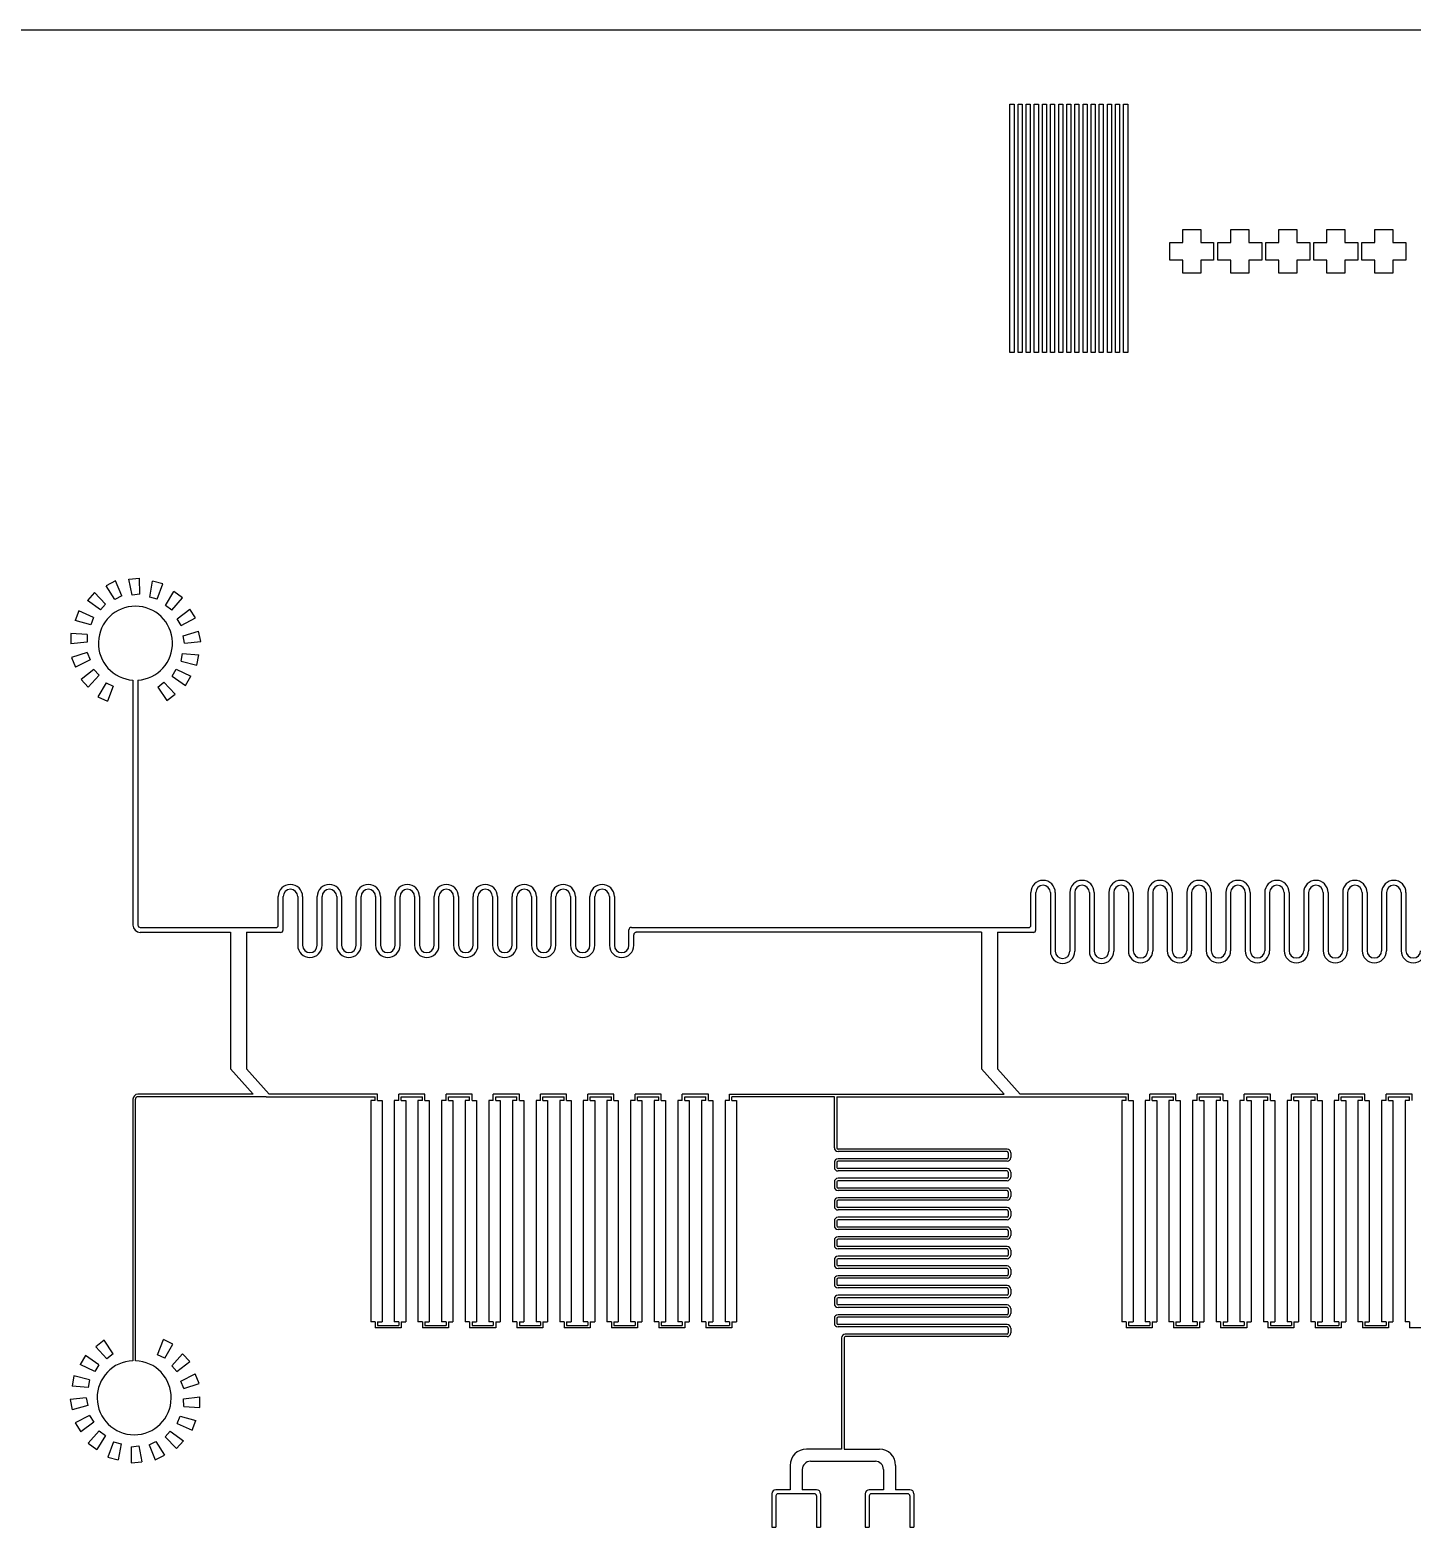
# Model space of a CAD drawing. Header units: millimetres. Extents: x 46777 to 318235, y 145162 to 336036.
# Drawn here: x 64651 to 81675, y 235586 to 254023 of the extents above; entities that cross this region are included whole.
import ezdxf

# ---------------------------------------------------------------- set-up
doc = ezdxf.new("R2010")
doc.units = ezdxf.units.MM

msp = doc.modelspace()

# ---------------------------------------------------------------- linework, layer by layer
for p, q in [((55998, 254023), (113500, 254023)), ((55998, 254023), (113500, 254023)), ((55998, 254023), (113500, 254023)), ((55998, 254023), (113500, 254023)), ((55998, 254023), (113500, 254023)), ((55998, 254023), (113500, 254023)), ((55998, 254023), (113500, 254023)), ((55998, 254023), (113500, 254023)), ((55998, 254023), (113500, 254023)), ((55998, 254023), (113500, 254023)), ((65870, 247259), (66000, 247273)), ((65920, 246015), (65920, 243000)), ((65920, 246015), (65920, 243000)), ((65980, 246015), (65980, 243000)), ((76980, 243000), (76980, 243400)), ((77040, 242940), (77040, 243400)), ((77220, 243400), (77220, 242677)), ((77280, 243400), (77280, 242677)), ((77460, 243400), (77460, 242677)), ((77520, 243400), (77520, 242677)), ((77700, 243400), (77700, 242673)), ((77760, 243400), (77760, 242677)), ((77940, 243400), (77940, 242677)), ((78000, 243400), (78000, 242677)), ((78180, 243400), (78180, 242684)), ((78240, 243400), (78240, 242684)), ((78420, 243400), (78420, 242684)), ((78480, 243400), (78480, 242684)), ((78660, 243400), (78660, 242684)), ((78720, 243400), (78720, 242684)), ((78900, 243400), (78900, 242684)), ((78960, 243400), (78960, 242684)), ((79140, 243400), (79140, 242684)), ((79200, 243400), (79200, 242684)), ((79380, 243400), (79380, 242684)), ((79440, 243400), (79440, 242684)), ((79620, 243400), (79620, 242684)), ((79680, 243400), (79680, 242684)), ((79860, 243400), (79860, 242684)), ((79920, 243400), (79920, 242684)), ((80100, 243400), (80100, 242684)), ((80160, 243400), (80160, 242684)), ((80340, 243400), (80340, 242684)), ((80400, 243400), (80400, 242684)), ((80580, 243400), (80580, 242684)), ((80640, 243400), (80640, 242684)), ((80820, 243400), (80820, 242684)), ((80880, 243400), (80880, 242684)), ((81060, 243400), (81060, 242684)), ((81120, 243400), (81120, 242684)), ((81300, 243400), (81300, 242684)), ((81360, 243400), (81360, 242684)), ((81540, 243400), (81540, 242684)), ((81600, 243400), (81600, 242684)), ((67709, 243000), (67709, 243350)), ((67769, 242940), (67769, 243350)), ((67949, 243350), (67949, 242750)), ((68009, 243350), (68009, 242750)), ((68189, 242750), (68189, 243350)), ((68249, 242750), (68249, 243350)), ((68429, 243350), (68429, 242750)), ((68489, 243350), (68489, 242750)), ((68669, 242750), (68669, 243350)), ((68729, 242750), (68729, 243350)), ((68909, 243350), (68909, 242750)), ((68969, 243350), (68969, 242750)), ((69149, 242750), (69149, 243350)), ((69209, 242750), (69209, 243350)), ((69389, 243350), (69389, 242750)), ((69449, 243350), (69449, 242750)), ((69629, 242750), (69629, 243350)), ((69689, 242750), (69689, 243350)), ((69869, 243350), (69869, 242750)), ((69929, 243350), (69929, 242750)), ((70109, 242750), (70109, 243350)), ((70169, 242750), (70169, 243350)), ((70349, 243350), (70349, 242750)), ((70409, 243350), (70409, 242750)), ((70589, 242750), (70589, 243350)), ((70649, 242750), (70649, 243350)), ((70829, 243350), (70829, 242750)), ((70889, 243350), (70889, 242750)), ((71069, 242750), (71069, 243350)), ((71129, 242750), (71129, 243350)), ((71309, 243350), (71309, 242750)), ((71369, 243350), (71369, 242750)), ((71549, 242750), (71549, 243350)), ((71609, 242750), (71609, 243350)), ((71789, 243350), (71789, 242750)), ((71849, 243350), (71849, 242750)), ((66010, 242970), (67160, 242970)), ((66010, 242910), (67120, 242910)), ((67120, 242910), (67120, 241230)), ((67120, 242910), (67120, 241230)), ((67160, 242970), (67679, 242970)), ((67320, 242910), (67320, 241230)), ((67320, 242910), (67739, 242910)), ((72029, 242750), (72029, 242940)), ((72059, 242970), (76530, 242970)), ((72089, 242750), (72089, 242880)), ((76370, 242910), (72119, 242910)), ((76370, 242910), (76370, 241230)), ((76370, 242910), (76370, 241230)), ((76530, 242970), (76950, 242970)), ((76570, 242910), (76570, 241230)), ((76570, 242910), (77010, 242910)), ((76570, 242910), (76570, 241230)), ((77220, 242700), (77220, 242700)), ((77280, 242700), (77280, 242700)), ((77460, 242700), (77460, 242700)), ((77520, 242700), (77520, 242700)), ((77700, 242700), (77700, 242700)), ((77760, 242700), (77760, 242700)), ((77940, 242700), (77940, 242700)), ((78000, 242700), (78000, 242700)), ((78180, 242700), (78180, 242700)), ((78240, 242700), (78240, 242700)), ((78420, 242700), (78420, 242700)), ((78480, 242700), (78480, 242700)), ((78660, 242700), (78660, 242700)), ((78720, 242700), (78720, 242700)), ((78900, 242700), (78900, 242700)), ((78960, 242700), (78960, 242700)), ((79140, 242700), (79140, 242700)), ((79200, 242700), (79200, 242700)), ((79380, 242700), (79380, 242700)), ((79440, 242700), (79440, 242700)), ((79620, 242700), (79620, 242700)), ((79680, 242700), (79680, 242700)), ((79860, 242700), (79860, 242700)), ((79920, 242700), (79920, 242700)), ((80100, 242700), (80100, 242700)), ((80160, 242700), (80160, 242700)), ((80340, 242700), (80340, 242700)), ((80400, 242700), (80400, 242700)), ((80580, 242700), (80580, 242700)), ((80640, 242700), (80640, 242700)), ((80820, 242700), (80820, 242700)), ((80880, 242700), (80880, 242700)), ((81060, 242700), (81060, 242700)), ((81120, 242700), (81120, 242700)), ((81300, 242700), (81300, 242700)), ((81360, 242700), (81360, 242700)), ((81540, 242700), (81540, 242700)), ((81600, 242700), (81600, 242700)), ((67120, 241230), (67399, 240916)), ((67120, 241230), (67399, 240916)), ((67320, 241230), (67599, 240916)), ((67320, 241230), (67599, 240916)), ((76370, 241230), (76649, 240916)), ((76370, 241230), (76649, 240916)), ((76570, 241230), (76849, 240916)), ((76570, 241230), (76849, 240916)), ((65920, 240856), (65920, 237634)), ((65950, 237634), (65950, 240856)), ((67399, 240916), (65980, 240916)), ((67559, 240886), (65980, 240886)), ((67559, 240886), (68903, 240886)), ((68933, 240916), (67599, 240916)), ((68903, 240840), (68848, 240840)), ((68848, 240840), (68848, 238115)), ((68933, 240840), (68988, 240840)), ((68988, 240840), (68988, 238115)), ((69194, 240840), (69139, 240840)), ((69139, 240840), (69139, 238115)), ((69515, 240916), (69194, 240916)), ((69224, 240886), (69485, 240886)), ((69224, 240840), (69279, 240840)), ((69279, 240840), (69279, 238115)), ((69485, 240840), (69430, 240840)), ((69430, 240840), (69430, 238115)), ((69515, 240840), (69570, 240840)), ((69570, 240840), (69570, 238115)), ((69776, 240840), (69721, 240840)), ((69721, 240840), (69721, 238115)), ((70097, 240916), (69776, 240916)), ((69806, 240886), (70067, 240886)), ((69806, 240840), (69861, 240840)), ((69861, 240840), (69861, 238115)), ((70067, 240840), (70012, 240840)), ((70012, 240840), (70012, 238115)), ((70097, 240840), (70152, 240840)), ((70152, 240840), (70152, 238115)), ((70358, 240840), (70303, 240840)), ((70303, 240840), (70303, 238115)), ((70679, 240916), (70358, 240916)), ((70388, 240886), (70649, 240886)), ((70388, 240840), (70443, 240840)), ((70443, 240840), (70443, 238115)), ((70649, 240840), (70594, 240840)), ((70594, 240840), (70594, 238115)), ((70679, 240840), (70734, 240840)), ((70734, 240840), (70734, 238115)), ((70940, 240840), (70885, 240840)), ((70885, 240840), (70885, 238115)), ((71261, 240916), (70940, 240916)), ((70970, 240886), (71231, 240886)), ((70970, 240840), (71025, 240840)), ((71025, 240840), (71025, 238115)), ((71231, 240840), (71176, 240840)), ((71176, 240840), (71176, 238115)), ((71261, 240840), (71316, 240840)), ((71316, 240840), (71316, 238115)), ((71522, 240840), (71467, 240840)), ((71467, 240840), (71467, 238115)), ((71843, 240916), (71522, 240916)), ((71552, 240886), (71813, 240886)), ((71552, 240840), (71607, 240840)), ((71607, 240840), (71607, 238115)), ((71813, 240840), (71758, 240840)), ((71758, 240840), (71758, 238115)), ((71843, 240840), (71898, 240840)), ((71898, 240840), (71898, 238115)), ((72104, 240840), (72049, 240840)), ((72049, 240840), (72049, 238115)), ((72425, 240916), (72104, 240916)), ((72134, 240886), (72395, 240886)), ((72134, 240840), (72189, 240840)), ((72189, 240840), (72189, 238115)), ((72395, 240840), (72340, 240840)), ((72340, 240840), (72340, 238115)), ((72425, 240840), (72480, 240840)), ((72480, 240840), (72480, 238115)), ((72686, 240840), (72631, 240840)), ((72631, 240840), (72631, 238115)), ((73007, 240916), (72686, 240916)), ((72716, 240886), (72977, 240886)), ((72716, 240840), (72771, 240840)), ((72771, 240840), (72771, 238115)), ((72977, 240840), (72922, 240840)), ((72922, 240840), (72922, 238115)), ((73007, 240840), (73062, 240840)), ((73062, 240840), (73062, 238115)), ((73268, 240840), (73213, 240840)), ((73213, 240840), (73213, 238115)), ((73268, 240916), (74559, 240916)), ((74559, 240886), (73298, 240886)), ((73298, 240840), (73353, 240840)), ((73353, 240840), (73353, 238115)), ((74559, 240916), (76649, 240916)), ((74559, 240256), (74559, 240886)), ((74559, 240256), (74559, 240886)), ((74589, 240886), (74589, 240256)), ((74589, 240886), (76809, 240886)), ((74589, 240886), (74589, 240256)), ((76809, 240886), (78153, 240886)), ((78183, 240916), (76849, 240916)), ((78153, 240840), (78098, 240840)), ((78098, 240840), (78098, 238115)), ((78183, 240840), (78238, 240840)), ((78238, 240840), (78238, 238115)), ((78444, 240840), (78389, 240840)), ((78389, 240840), (78389, 238115)), ((78765, 240916), (78444, 240916)), ((78474, 240886), (78735, 240886)), ((78474, 240840), (78529, 240840)), ((78529, 240840), (78529, 238115)), ((78735, 240840), (78680, 240840)), ((78680, 240840), (78680, 238115)), ((78765, 240840), (78820, 240840)), ((78820, 240840), (78820, 238115)), ((79026, 240840), (78971, 240840)), ((78971, 240840), (78971, 238115)), ((79347, 240916), (79026, 240916)), ((79056, 240886), (79317, 240886)), ((79056, 240840), (79111, 240840)), ((79111, 240840), (79111, 238115)), ((79317, 240840), (79262, 240840)), ((79262, 240840), (79262, 238115)), ((79347, 240840), (79402, 240840)), ((79402, 240840), (79402, 238115)), ((79608, 240840), (79553, 240840)), ((79553, 240840), (79553, 238115)), ((79929, 240916), (79608, 240916)), ((79638, 240886), (79899, 240886)), ((79638, 240840), (79693, 240840)), ((79693, 240840), (79693, 238115)), ((79899, 240840), (79844, 240840)), ((79844, 240840), (79844, 238115)), ((79929, 240840), (79984, 240840)), ((79984, 240840), (79984, 238115)), ((80190, 240840), (80135, 240840)), ((80135, 240840), (80135, 238115)), ((80511, 240916), (80190, 240916)), ((80220, 240886), (80481, 240886)), ((80220, 240840), (80275, 240840)), ((80275, 240840), (80275, 238115)), ((80481, 240840), (80426, 240840)), ((80426, 240840), (80426, 238115)), ((80511, 240840), (80566, 240840)), ((80566, 240840), (80566, 238115)), ((80772, 240840), (80717, 240840)), ((80717, 240840), (80717, 238115)), ((81093, 240916), (80772, 240916)), ((80802, 240886), (81063, 240886)), ((80802, 240840), (80857, 240840)), ((80857, 240840), (80857, 238115)), ((81063, 240840), (81008, 240840)), ((81008, 240840), (81008, 238115)), ((81093, 240840), (81148, 240840)), ((81148, 240840), (81148, 238115)), ((81354, 240840), (81299, 240840)), ((81299, 240840), (81299, 238115)), ((81675, 240916), (81354, 240916)), ((81384, 240886), (81645, 240886)), ((81384, 240840), (81439, 240840)), ((81439, 240840), (81439, 238115)), ((81645, 240840), (81590, 240840)), ((81590, 240840), (81590, 238115)), ((76686, 240241), (74604, 240241)), ((74604, 240241), (74604, 240241)), ((76686, 240241), (74604, 240241)), ((74604, 240241), (74604, 240241)), ((74559, 240076), (74559, 240016)), ((74559, 240076), (74559, 240016)), ((74589, 240076), (74589, 240016)), ((74589, 240076), (74589, 240016)), ((76686, 240211), (74604, 240211)), ((76686, 240211), (74604, 240211)), ((76686, 240121), (74604, 240121)), ((76686, 240121), (74604, 240121)), ((76686, 240091), (74604, 240091)), ((76686, 240091), (74604, 240091)), ((76701, 240196), (76701, 240136)), ((76701, 240196), (76701, 240136)), ((76731, 240196), (76731, 240136)), ((76731, 240196), (76731, 240136)), ((76686, 240001), (74604, 240001)), ((76686, 240001), (74604, 240001)), ((76686, 239971), (74604, 239971)), ((76686, 239971), (74604, 239971)), ((76686, 239881), (74604, 239881)), ((76686, 239881), (74604, 239881)), ((76701, 239956), (76701, 239896)), ((76701, 239956), (76701, 239896)), ((76731, 239956), (76731, 239896)), ((76731, 239956), (76731, 239896)), ((74559, 239836), (74559, 239776)), ((74559, 239836), (74559, 239776)), ((74589, 239836), (74589, 239776)), ((74589, 239836), (74589, 239776)), ((76686, 239851), (74604, 239851)), ((76686, 239851), (74604, 239851)), ((76686, 239761), (74604, 239761)), ((76686, 239761), (74604, 239761)), ((76686, 239731), (74604, 239731)), ((76686, 239731), (74604, 239731)), ((76701, 239716), (76701, 239656)), ((76701, 239716), (76701, 239656)), ((76731, 239716), (76731, 239656)), ((76731, 239716), (76731, 239656)), ((74559, 239596), (74559, 239536)), ((74559, 239596), (74559, 239536)), ((74589, 239596), (74589, 239536)), ((74589, 239596), (74589, 239536)), ((76686, 239641), (74604, 239641)), ((76686, 239641), (74604, 239641)), ((76686, 239611), (74604, 239611)), ((76686, 239611), (74604, 239611)), ((76686, 239521), (74604, 239521)), ((76686, 239521), (74604, 239521)), ((76686, 239491), (74604, 239491)), ((76686, 239491), (74604, 239491)), ((74559, 239356), (74559, 239296)), ((74559, 239356), (74559, 239296)), ((74589, 239356), (74589, 239296)), ((74589, 239356), (74589, 239296)), ((76686, 239401), (74604, 239401)), ((76686, 239401), (74604, 239401)), ((76686, 239371), (74604, 239371)), ((76686, 239371), (74604, 239371)), ((76701, 239476), (76701, 239416)), ((76701, 239476), (76701, 239416)), ((76731, 239476), (76731, 239416)), ((76731, 239476), (76731, 239416)), ((76686, 239281), (74604, 239281)), ((76686, 239281), (74604, 239281)), ((76686, 239251), (74604, 239251)), ((76686, 239251), (74604, 239251)), ((76686, 239161), (74604, 239161)), ((76686, 239161), (74604, 239161)), ((76686, 239131), (74604, 239131)), ((76686, 239131), (74604, 239131)), ((76701, 239236), (76701, 239176)), ((76701, 239236), (76701, 239176)), ((76731, 239236), (76731, 239176)), ((76731, 239236), (76731, 239176)), ((74559, 239116), (74559, 239056)), ((74559, 239116), (74559, 239056)), ((74589, 239116), (74589, 239056)), ((74589, 239116), (74589, 239056)), ((76686, 239041), (74604, 239041)), ((76686, 239041), (74604, 239041)), ((76686, 239011), (74604, 239011)), ((76686, 239011), (74604, 239011)), ((76701, 238996), (76701, 238936)), ((76701, 238996), (76701, 238936)), ((76731, 238996), (76731, 238936)), ((76731, 238996), (76731, 238936)), ((74559, 238876), (74559, 238816)), ((74559, 238876), (74559, 238816)), ((74589, 238876), (74589, 238816)), ((74589, 238876), (74589, 238816)), ((76686, 238921), (74604, 238921)), ((76686, 238921), (74604, 238921)), ((76686, 238891), (74604, 238891)), ((76686, 238891), (74604, 238891)), ((76686, 238801), (74604, 238801)), ((76686, 238771), (74604, 238771)), ((76701, 238756), (76701, 238696)), ((76701, 238756), (76701, 238696)), ((76731, 238756), (76731, 238696)), ((74559, 238636), (74559, 238576)), ((74589, 238636), (74589, 238576)), ((74589, 238636), (74589, 238576)), ((76686, 238681), (74604, 238681)), ((76686, 238681), (74604, 238681)), ((76686, 238651), (74604, 238651)), ((76686, 238651), (74604, 238651)), ((74559, 238396), (74559, 238336)), ((74589, 238396), (74589, 238336)), ((74589, 238396), (74589, 238336)), ((76686, 238561), (74604, 238561)), ((76686, 238561), (74604, 238561)), ((76686, 238531), (74604, 238531)), ((76686, 238531), (74604, 238531)), ((76686, 238441), (74604, 238441)), ((76686, 238441), (74604, 238441)), ((76686, 238411), (74604, 238411)), ((76686, 238411), (74604, 238411)), ((76701, 238516), (76701, 238456)), ((76731, 238516), (76731, 238456)), ((76731, 238516), (76731, 238456)), ((76686, 238321), (74604, 238321)), ((76686, 238321), (74604, 238321)), ((76686, 238291), (74604, 238291)), ((76686, 238291), (74604, 238291)), ((76686, 238201), (74604, 238201)), ((76686, 238201), (74604, 238201)), ((76701, 238276), (76701, 238216)), ((76701, 238276), (76701, 238216)), ((76731, 238276), (76731, 238216)), ((76731, 238276), (76731, 238216)), ((68903, 238115), (68848, 238115)), ((69224, 238039), (68903, 238039)), ((68933, 238115), (68988, 238115)), ((68933, 238069), (69194, 238069)), ((68963, 238069), (69194, 238069)), ((69194, 238115), (69139, 238115)), ((69224, 238115), (69279, 238115)), ((69485, 238115), (69430, 238115)), ((69806, 238039), (69485, 238039)), ((69515, 238115), (69570, 238115)), ((69515, 238069), (69776, 238069)), ((69545, 238069), (69776, 238069)), ((69776, 238115), (69721, 238115)), ((69806, 238115), (69861, 238115)), ((70067, 238115), (70012, 238115)), ((70388, 238039), (70067, 238039)), ((70097, 238115), (70152, 238115)), ((70097, 238069), (70358, 238069)), ((70127, 238069), (70358, 238069)), ((70358, 238115), (70303, 238115)), ((70388, 238115), (70443, 238115)), ((70649, 238115), (70594, 238115)), ((70970, 238039), (70649, 238039)), ((70679, 238115), (70734, 238115)), ((70679, 238069), (70940, 238069)), ((70709, 238069), (70940, 238069)), ((70940, 238115), (70885, 238115)), ((70970, 238115), (71025, 238115)), ((71231, 238115), (71176, 238115)), ((71552, 238039), (71231, 238039)), ((71261, 238115), (71316, 238115)), ((71261, 238069), (71522, 238069)), ((71291, 238069), (71522, 238069)), ((71522, 238115), (71467, 238115)), ((71552, 238115), (71607, 238115)), ((71813, 238115), (71758, 238115)), ((72134, 238039), (71813, 238039)), ((71843, 238115), (71898, 238115)), ((71843, 238069), (72104, 238069)), ((71873, 238069), (72104, 238069)), ((72104, 238115), (72049, 238115)), ((72134, 238115), (72189, 238115)), ((72395, 238115), (72340, 238115)), ((72716, 238039), (72395, 238039)), ((72425, 238115), (72480, 238115)), ((72425, 238069), (72686, 238069)), ((72455, 238069), (72686, 238069)), ((72686, 238115), (72631, 238115)), ((72716, 238115), (72771, 238115)), ((72977, 238115), (72922, 238115)), ((73298, 238039), (72977, 238039)), ((73007, 238115), (73062, 238115)), ((73007, 238069), (73268, 238069)), ((73037, 238069), (73268, 238069)), ((73268, 238115), (73213, 238115)), ((73298, 238115), (73353, 238115)), ((74559, 238156), (74559, 238096)), ((74589, 238156), (74589, 238096)), ((74589, 238156), (74589, 238096)), ((76686, 238171), (74604, 238171)), ((76686, 238171), (74604, 238171)), ((76686, 238081), (74604, 238081)), ((76686, 238081), (74604, 238081)), ((76686, 238051), (74604, 238051)), ((76686, 238051), (74604, 238051)), ((76701, 238036), (76701, 237976)), ((76701, 238036), (76701, 237976)), ((76731, 238036), (76731, 237976)), ((76731, 238036), (76731, 237976)), ((78153, 238115), (78098, 238115)), ((78474, 238039), (78153, 238039)), ((78183, 238115), (78238, 238115)), ((78183, 238069), (78444, 238069)), ((78213, 238069), (78444, 238069)), ((78444, 238115), (78389, 238115)), ((78474, 238115), (78529, 238115)), ((78735, 238115), (78680, 238115)), ((79056, 238039), (78735, 238039)), ((78765, 238115), (78820, 238115)), ((78765, 238069), (79026, 238069)), ((78795, 238069), (79026, 238069)), ((79026, 238115), (78971, 238115)), ((79056, 238115), (79111, 238115)), ((79317, 238115), (79262, 238115)), ((79638, 238039), (79317, 238039)), ((79347, 238115), (79402, 238115)), ((79347, 238069), (79608, 238069)), ((79377, 238069), (79608, 238069)), ((79608, 238115), (79553, 238115)), ((79638, 238115), (79693, 238115)), ((79899, 238115), (79844, 238115)), ((80220, 238039), (79899, 238039)), ((79929, 238115), (79984, 238115)), ((79929, 238069), (80190, 238069)), ((79959, 238069), (80190, 238069)), ((80190, 238115), (80135, 238115)), ((80220, 238115), (80275, 238115)), ((80481, 238115), (80426, 238115)), ((80802, 238039), (80481, 238039)), ((80511, 238115), (80566, 238115)), ((80511, 238069), (80772, 238069)), ((80541, 238069), (80772, 238069)), ((80772, 238115), (80717, 238115)), ((80802, 238115), (80857, 238115)), ((81063, 238115), (81008, 238115)), ((81384, 238039), (81063, 238039)), ((81093, 238115), (81148, 238115)), ((81093, 238069), (81354, 238069)), ((81123, 238069), (81354, 238069)), ((81354, 238115), (81299, 238115)), ((81384, 238115), (81439, 238115)), ((81645, 238115), (81590, 238115)), ((81966, 238039), (81645, 238039)), ((74649, 237916), (74649, 236546)), ((74679, 237916), (74679, 236546)), ((76686, 237961), (74694, 237961)), ((76686, 237931), (74694, 237931))]:
    msp.add_line(p, q)
at = {"color": 40, "true_color": 0xf8d731}
for p, q in [((78851, 251407), (78851, 251567)), ((78851, 251567), (79071, 251567)), ((79071, 251567), (79071, 251407)), ((79443, 251407), (79443, 251567)), ((79443, 251567), (79663, 251567)), ((79663, 251567), (79663, 251407)), ((80035, 251407), (80035, 251567)), ((80035, 251567), (80255, 251567)), ((80255, 251567), (80255, 251407)), ((80626, 251407), (80626, 251567)), ((80626, 251567), (80846, 251567)), ((80846, 251567), (80846, 251407)), ((81218, 251407), (81218, 251567)), ((81218, 251567), (81438, 251567)), ((81438, 251567), (81438, 251407)), ((78691, 251407), (78851, 251407)), ((78691, 251187), (78691, 251407)), ((79071, 251407), (79231, 251407)), ((79231, 251407), (79231, 251187)), ((79283, 251407), (79443, 251407)), ((79283, 251187), (79283, 251407)), ((79663, 251407), (79823, 251407)), ((79823, 251407), (79823, 251187)), ((79875, 251407), (80035, 251407)), ((79875, 251187), (79875, 251407)), ((80255, 251407), (80415, 251407)), ((80415, 251407), (80415, 251187)), ((80466, 251407), (80626, 251407)), ((80466, 251187), (80466, 251407)), ((80846, 251407), (81006, 251407)), ((81006, 251407), (81006, 251187)), ((81058, 251407), (81218, 251407)), ((81058, 251187), (81058, 251407)), ((81438, 251407), (81598, 251407)), ((81598, 251407), (81598, 251187)), ((78851, 251187), (78691, 251187)), ((78851, 251027), (78851, 251187)), ((79071, 251187), (79071, 251027)), ((79231, 251187), (79071, 251187)), ((79443, 251187), (79283, 251187)), ((79443, 251027), (79443, 251187)), ((79663, 251187), (79663, 251027)), ((79823, 251187), (79663, 251187)), ((80035, 251187), (79875, 251187)), ((80035, 251027), (80035, 251187)), ((80255, 251187), (80255, 251027)), ((80415, 251187), (80255, 251187)), ((80626, 251187), (80466, 251187)), ((80626, 251027), (80626, 251187)), ((80846, 251187), (80846, 251027)), ((81006, 251187), (80846, 251187)), ((81218, 251187), (81058, 251187)), ((81218, 251027), (81218, 251187)), ((81438, 251187), (81438, 251027)), ((81598, 251187), (81438, 251187)), ((79071, 251027), (78851, 251027)), ((79663, 251027), (79443, 251027)), ((80255, 251027), (80035, 251027)), ((80846, 251027), (80626, 251027)), ((81438, 251027), (81218, 251027)), ((74649, 236546), (74214, 236546)), ((74679, 236546), (75114, 236546)), ((74264, 236396), (75064, 236396)), ((74264, 236396), (75064, 236396)), ((74014, 236346), (74014, 236046)), ((74014, 236346), (74014, 236046)), ((74164, 236296), (74164, 236046)), ((74164, 236296), (74164, 236046)), ((75164, 236296), (75164, 236046)), ((75164, 236296), (75164, 236046)), ((75314, 236346), (75314, 236046)), ((75314, 236346), (75314, 236046)), ((73789, 235996), (73789, 235586)), ((73789, 235996), (73789, 235586)), ((74014, 236046), (73839, 236046)), ((74014, 236046), (73839, 236046)), ((74314, 235996), (73864, 235996)), ((74314, 235996), (73864, 235996)), ((74339, 236046), (74164, 236046)), ((74339, 236046), (74164, 236046)), ((74389, 235996), (74389, 235586)), ((74389, 235996), (74389, 235586)), ((74939, 235996), (74939, 235586)), ((74939, 235996), (74939, 235586)), ((75164, 236046), (74989, 236046)), ((75164, 236046), (74989, 236046)), ((75464, 235996), (75014, 235996)), ((75464, 235996), (75014, 235996)), ((75489, 236046), (75314, 236046)), ((75489, 236046), (75314, 236046)), ((75539, 235996), (75539, 235586)), ((75539, 235996), (75539, 235586)), ((73839, 235971), (73839, 235586)), ((73839, 235971), (73839, 235586)), ((74339, 235971), (74339, 235586)), ((74339, 235971), (74339, 235586)), ((74989, 235971), (74989, 235586)), ((74989, 235971), (74989, 235586)), ((75489, 235971), (75489, 235586)), ((75489, 235971), (75489, 235586)), ((73789, 235586), (73839, 235586)), ((73789, 235586), (73839, 235586)), ((74339, 235586), (74389, 235586)), ((74339, 235586), (74389, 235586)), ((74939, 235586), (74989, 235586)), ((74939, 235586), (74989, 235586)), ((75489, 235586), (75539, 235586)), ((75489, 235586), (75539, 235586))]:
    msp.add_line(p, q, dxfattribs=at)
at = {"color": 7}
for p, q in [((65706, 247237), (65590, 247177)), ((65706, 247237), (65590, 247177)), ((65782, 247052), (65706, 247237)), ((65782, 247052), (65706, 247237)), ((65909, 247063), (65870, 247259)), ((65909, 247063), (65870, 247259)), ((66004, 247073), (66000, 247273)), ((66004, 247073), (66000, 247273)), ((66126, 247037), (66161, 247234)), ((66126, 247037), (66161, 247234)), ((66287, 247200), (66161, 247234)), ((66287, 247200), (66161, 247234)), ((65445, 247096), (65358, 246998)), ((65445, 247096), (65358, 246998)), ((65583, 246951), (65445, 247096)), ((65583, 246951), (65445, 247096)), ((65697, 247008), (65590, 247177)), ((65697, 247008), (65590, 247177)), ((65782, 247052), (65697, 247008)), ((65782, 247052), (65697, 247008)), ((66004, 247073), (65909, 247063)), ((66004, 247073), (65909, 247063)), ((66219, 247012), (66287, 247200)), ((66219, 247012), (66287, 247200)), ((66320, 246935), (66424, 247106)), ((66320, 246935), (66424, 247106)), ((66529, 247028), (66424, 247106)), ((66529, 247028), (66424, 247106)), ((65252, 246871), (65207, 246749)), ((65252, 246871), (65207, 246749)), ((65433, 246786), (65252, 246871)), ((65433, 246786), (65252, 246871)), ((65519, 246880), (65358, 246998)), ((65519, 246880), (65358, 246998)), ((65583, 246951), (65519, 246880)), ((65583, 246951), (65519, 246880)), ((66219, 247012), (66126, 247037)), ((66219, 247012), (66126, 247037)), ((66397, 246878), (66320, 246935)), ((66397, 246878), (66320, 246935)), ((66397, 246878), (66529, 247028)), ((66397, 246878), (66529, 247028)), ((66463, 246770), (66622, 246891)), ((66463, 246770), (66622, 246891)), ((66692, 246781), (66622, 246891)), ((66692, 246781), (66622, 246891)), ((65400, 246696), (65207, 246749)), ((65400, 246696), (65207, 246749)), ((65433, 246786), (65400, 246696)), ((65433, 246786), (65400, 246696)), ((66515, 246689), (66463, 246770)), ((66515, 246689), (66463, 246770)), ((66515, 246689), (66692, 246781)), ((66515, 246689), (66692, 246781)), ((65354, 246577), (65154, 246591)), ((65154, 246591), (65156, 246461)), ((65354, 246577), (65154, 246591)), ((65154, 246591), (65156, 246461)), ((65354, 246577), (65355, 246482)), ((65354, 246577), (65355, 246482)), ((66537, 246563), (66729, 246619)), ((66537, 246563), (66729, 246619)), ((66556, 246469), (66537, 246563)), ((66556, 246469), (66537, 246563)), ((66754, 246491), (66729, 246619)), ((66754, 246491), (66729, 246619)), ((65355, 246482), (65156, 246461)), ((65355, 246482), (65156, 246461)), ((65355, 246354), (65164, 246295)), ((65355, 246354), (65164, 246295)), ((65355, 246354), (65391, 246266)), ((65355, 246354), (65391, 246266)), ((66514, 246250), (66531, 246345)), ((66514, 246250), (66531, 246345)), ((66531, 246345), (66730, 246327)), ((66531, 246345), (66730, 246327)), ((66556, 246469), (66754, 246491)), ((66556, 246469), (66754, 246491)), ((66708, 246198), (66730, 246327)), ((66708, 246198), (66730, 246327)), ((65164, 246295), (65213, 246174)), ((65164, 246295), (65213, 246174)), ((65391, 246266), (65213, 246174)), ((65391, 246266), (65213, 246174)), ((65437, 246147), (65280, 246023)), ((65437, 246147), (65280, 246023)), ((65437, 246147), (65503, 246077)), ((65437, 246147), (65503, 246077)), ((66402, 246066), (66451, 246149)), ((66402, 246066), (66451, 246149)), ((66451, 246149), (66631, 246063)), ((66451, 246149), (66631, 246063)), ((66514, 246250), (66708, 246198)), ((66514, 246250), (66708, 246198)), ((65280, 246023), (65370, 245928)), ((65280, 246023), (65370, 245928)), ((65503, 246077), (65370, 245928)), ((65503, 246077), (65370, 245928)), ((65589, 245983), (65487, 245811)), ((65589, 245983), (65487, 245811)), ((65589, 245983), (65675, 245942)), ((65589, 245983), (65675, 245942)), ((65675, 245942), (65606, 245755)), ((65675, 245942), (65606, 245755)), ((66225, 245930), (66301, 245990)), ((66225, 245930), (66301, 245990)), ((66301, 245990), (66438, 245844)), ((66301, 245990), (66438, 245844)), ((66402, 246066), (66565, 245950)), ((66402, 246066), (66565, 245950)), ((66565, 245950), (66631, 246063)), ((66565, 245950), (66631, 246063)), ((65487, 245811), (65606, 245755)), ((65487, 245811), (65606, 245755)), ((66225, 245930), (66335, 245763)), ((66225, 245930), (66335, 245763)), ((66335, 245763), (66438, 245844)), ((66335, 245763), (66438, 245844)), ((65564, 237886), (65462, 237805)), ((65564, 237886), (65462, 237805)), ((65674, 237719), (65564, 237886)), ((65674, 237719), (65564, 237886)), ((66224, 237707), (66294, 237894)), ((66224, 237707), (66294, 237894)), ((66412, 237838), (66294, 237894)), ((66412, 237838), (66294, 237894)), ((66311, 237666), (66412, 237838)), ((66311, 237666), (66412, 237838)), ((65335, 237698), (65268, 237586)), ((65335, 237698), (65268, 237586)), ((65498, 237582), (65335, 237698)), ((65498, 237582), (65335, 237698)), ((65599, 237659), (65462, 237805)), ((65599, 237659), (65462, 237805)), ((65674, 237719), (65599, 237659)), ((65674, 237719), (65599, 237659)), ((66311, 237666), (66224, 237707)), ((66311, 237666), (66224, 237707)), ((66397, 237571), (66529, 237721)), ((66397, 237571), (66529, 237721)), ((66619, 237626), (66529, 237721)), ((66619, 237626), (66529, 237721)), ((65449, 237500), (65268, 237586)), ((65449, 237500), (65268, 237586)), ((65498, 237582), (65449, 237500)), ((65498, 237582), (65449, 237500)), ((66462, 237502), (66397, 237571)), ((66462, 237502), (66397, 237571)), ((66462, 237502), (66619, 237626)), ((66462, 237502), (66619, 237626)), ((66508, 237383), (66686, 237475)), ((66508, 237383), (66686, 237475)), ((66736, 237354), (66686, 237475)), ((66736, 237354), (66686, 237475)), ((65192, 237450), (65169, 237322)), ((65192, 237450), (65169, 237322)), ((65368, 237304), (65169, 237322)), ((65368, 237304), (65169, 237322)), ((65385, 237399), (65192, 237450)), ((65385, 237399), (65192, 237450)), ((65385, 237399), (65368, 237304)), ((65385, 237399), (65368, 237304)), ((66545, 237294), (66508, 237383)), ((66545, 237294), (66508, 237383)), ((66545, 237294), (66736, 237354)), ((66545, 237294), (66736, 237354)), ((65344, 237179), (65145, 237158)), ((65344, 237179), (65145, 237158)), ((65145, 237158), (65171, 237029)), ((65145, 237158), (65171, 237029)), ((65344, 237179), (65363, 237085)), ((65344, 237179), (65363, 237085)), ((66544, 237167), (66743, 237188)), ((66544, 237167), (66743, 237188)), ((66546, 237071), (66544, 237167)), ((66546, 237071), (66544, 237167)), ((66745, 237057), (66743, 237188)), ((66745, 237057), (66743, 237188)), ((65363, 237085), (65171, 237029)), ((65363, 237085), (65171, 237029)), ((65385, 236960), (65207, 236868)), ((65385, 236960), (65207, 236868)), ((65385, 236960), (65436, 236879)), ((65385, 236960), (65436, 236879)), ((66466, 236863), (66500, 236953)), ((66466, 236863), (66500, 236953)), ((66500, 236953), (66693, 236900)), ((66500, 236953), (66693, 236900)), ((66546, 237071), (66745, 237057)), ((66546, 237071), (66745, 237057)), ((65207, 236868), (65278, 236757)), ((65207, 236868), (65278, 236757)), ((65436, 236879), (65278, 236757)), ((65436, 236879), (65278, 236757)), ((65503, 236770), (65370, 236620)), ((65503, 236770), (65370, 236620)), ((65503, 236770), (65580, 236714)), ((65503, 236770), (65580, 236714)), ((66317, 236697), (66380, 236769)), ((66317, 236697), (66380, 236769)), ((66380, 236769), (66541, 236650)), ((66380, 236769), (66541, 236650)), ((66466, 236863), (66647, 236778)), ((66466, 236863), (66647, 236778)), ((66647, 236778), (66693, 236900)), ((66647, 236778), (66693, 236900)), ((65370, 236620), (65476, 236543)), ((65370, 236620), (65476, 236543)), ((65580, 236714), (65476, 236543)), ((65580, 236714), (65476, 236543)), ((65681, 236636), (65612, 236448)), ((65681, 236636), (65612, 236448)), ((65681, 236636), (65773, 236611)), ((65681, 236636), (65773, 236611)), ((65773, 236611), (65738, 236414)), ((65773, 236611), (65738, 236414)), ((65896, 236576), (65991, 236586)), ((65896, 236576), (65991, 236586)), ((65896, 236576), (65899, 236376)), ((65896, 236576), (65899, 236376)), ((65991, 236586), (66029, 236390)), ((65991, 236586), (66029, 236390)), ((66118, 236597), (66203, 236641)), ((66118, 236597), (66203, 236641)), ((66118, 236597), (66194, 236412)), ((66118, 236597), (66194, 236412)), ((66203, 236641), (66310, 236472)), ((66203, 236641), (66310, 236472)), ((66317, 236697), (66455, 236552)), ((66317, 236697), (66455, 236552)), ((66455, 236552), (66541, 236650)), ((66455, 236552), (66541, 236650)), ((65612, 236448), (65738, 236414)), ((65612, 236448), (65738, 236414)), ((65899, 236376), (66029, 236390)), ((65899, 236376), (66029, 236390)), ((66194, 236412), (66310, 236472)), ((66194, 236412), (66310, 236472))]:
    msp.add_line(p, q, dxfattribs=at)
at = {"color": 3}
for p, q in [((68903, 240840), (68903, 240886)), ((68933, 240840), (68933, 240916)), ((69194, 240840), (69194, 240916)), ((69224, 240840), (69224, 240886)), ((69485, 240840), (69485, 240886)), ((69515, 240840), (69515, 240916)), ((69776, 240840), (69776, 240916)), ((69806, 240840), (69806, 240886)), ((70067, 240840), (70067, 240886)), ((70097, 240840), (70097, 240916)), ((70358, 240840), (70358, 240916)), ((70388, 240840), (70388, 240886)), ((70649, 240840), (70649, 240886)), ((70679, 240840), (70679, 240916)), ((70940, 240840), (70940, 240916)), ((70970, 240840), (70970, 240886)), ((71231, 240840), (71231, 240886)), ((71261, 240840), (71261, 240916)), ((71522, 240840), (71522, 240916)), ((71552, 240840), (71552, 240886)), ((71813, 240840), (71813, 240886)), ((71843, 240840), (71843, 240916)), ((72104, 240840), (72104, 240916)), ((72134, 240840), (72134, 240886)), ((72395, 240840), (72395, 240886)), ((72425, 240840), (72425, 240916)), ((72686, 240840), (72686, 240916)), ((72716, 240840), (72716, 240886)), ((72977, 240840), (72977, 240886)), ((73007, 240840), (73007, 240916)), ((73268, 240840), (73268, 240916)), ((73298, 240840), (73298, 240886)), ((78153, 240840), (78153, 240886)), ((78183, 240840), (78183, 240916)), ((78444, 240840), (78444, 240916)), ((78474, 240840), (78474, 240886)), ((78735, 240840), (78735, 240886)), ((78765, 240840), (78765, 240916)), ((79026, 240840), (79026, 240916)), ((79056, 240840), (79056, 240886)), ((79317, 240840), (79317, 240886)), ((79347, 240840), (79347, 240916)), ((79608, 240840), (79608, 240916)), ((79638, 240840), (79638, 240886)), ((79899, 240840), (79899, 240886)), ((79929, 240840), (79929, 240916)), ((80190, 240840), (80190, 240916)), ((80220, 240840), (80220, 240886)), ((80481, 240840), (80481, 240886)), ((80511, 240840), (80511, 240916)), ((80772, 240840), (80772, 240916)), ((80802, 240840), (80802, 240886)), ((81063, 240840), (81063, 240886)), ((81093, 240840), (81093, 240916)), ((81354, 240840), (81354, 240916)), ((81384, 240840), (81384, 240886)), ((81645, 240840), (81645, 240886)), ((81675, 240840), (81675, 240916)), ((68903, 238115), (68903, 238039)), ((68933, 238115), (68933, 238069)), ((69194, 238115), (69194, 238069)), ((69224, 238115), (69224, 238039)), ((69485, 238115), (69485, 238039)), ((69515, 238115), (69515, 238069)), ((69776, 238115), (69776, 238069)), ((69806, 238115), (69806, 238039)), ((70067, 238115), (70067, 238039)), ((70097, 238115), (70097, 238069)), ((70358, 238115), (70358, 238069)), ((70388, 238115), (70388, 238039)), ((70649, 238115), (70649, 238039)), ((70679, 238115), (70679, 238069)), ((70940, 238115), (70940, 238069)), ((70970, 238115), (70970, 238039)), ((71231, 238115), (71231, 238039)), ((71261, 238115), (71261, 238069)), ((71522, 238115), (71522, 238069)), ((71552, 238115), (71552, 238039)), ((71813, 238115), (71813, 238039)), ((71843, 238115), (71843, 238069)), ((72104, 238115), (72104, 238069)), ((72134, 238115), (72134, 238039)), ((72395, 238115), (72395, 238039)), ((72425, 238115), (72425, 238069)), ((72686, 238115), (72686, 238069)), ((72716, 238115), (72716, 238039)), ((72977, 238115), (72977, 238039)), ((73007, 238115), (73007, 238069)), ((73268, 238115), (73268, 238069)), ((73298, 238115), (73298, 238039)), ((78153, 238115), (78153, 238039)), ((78183, 238115), (78183, 238069)), ((78444, 238115), (78444, 238069)), ((78474, 238115), (78474, 238039)), ((78735, 238115), (78735, 238039)), ((78765, 238115), (78765, 238069)), ((79026, 238115), (79026, 238069)), ((79056, 238115), (79056, 238039)), ((79317, 238115), (79317, 238039)), ((79347, 238115), (79347, 238069)), ((79608, 238115), (79608, 238069)), ((79638, 238115), (79638, 238039)), ((79899, 238115), (79899, 238039)), ((79929, 238115), (79929, 238069)), ((80190, 238115), (80190, 238069)), ((80220, 238115), (80220, 238039)), ((80481, 238115), (80481, 238039)), ((80511, 238115), (80511, 238069)), ((80772, 238115), (80772, 238069)), ((80802, 238115), (80802, 238039)), ((81063, 238115), (81063, 238039)), ((81093, 238115), (81093, 238069)), ((81354, 238115), (81354, 238069)), ((81384, 238115), (81384, 238039)), ((81645, 238115), (81645, 238039))]:
    msp.add_line(p, q, dxfattribs=at)
msp.add_lwpolyline([(76722, 250049), (76722, 253107), (76772, 253107), (76772, 250049)], close=True)
at = {"color": 40, "true_color": 0xf8d731}
for points in [[(76722, 250049), (76722, 253107), (76772, 253107), (76772, 250049)], [(76822, 250049), (76822, 253107), (76872, 253107), (76872, 250049)], [(76922, 250049), (76922, 253107), (76972, 253107), (76972, 250049)], [(77022, 250049), (77022, 253107), (77072, 253107), (77072, 250049)], [(77122, 250049), (77122, 253107), (77172, 253107), (77172, 250049)], [(77222, 250049), (77222, 253107), (77272, 253107), (77272, 250049)], [(77322, 250049), (77322, 253107), (77372, 253107), (77372, 250049)], [(77422, 250049), (77422, 253107), (77472, 253107), (77472, 250049)], [(77522, 250049), (77522, 253107), (77572, 253107), (77572, 250049)], [(77622, 250049), (77622, 253107), (77672, 253107), (77672, 250049)], [(77722, 250049), (77722, 253107), (77772, 253107), (77772, 250049)], [(77822, 250049), (77822, 253107), (77872, 253107), (77872, 250049)], [(77922, 250049), (77922, 253107), (77972, 253107), (77972, 250049)], [(78022, 250049), (78022, 253107), (78072, 253107), (78072, 250049)], [(78122, 250049), (78122, 253107), (78172, 253107), (78172, 250049)]]:
    msp.add_lwpolyline(points, close=True, dxfattribs=at)
for centre, radius, start, end in [((65950, 246470), 456, 273.7719, 266.2281), ((77130, 243400), 150, 0, 180), ((77610, 243400), 150, 0, 180), ((78090, 243400), 150, 0, 180), ((78570, 243400), 150, 0, 180), ((79050, 243400), 150, 0, 180), ((79530, 243400), 150, 0, 180), ((80010, 243400), 150, 0, 180), ((80490, 243400), 150, 0, 180), ((80970, 243400), 150, 0, 180), ((81450, 243400), 150, 0, 180), ((67859, 243350), 150, 0, 180), ((67859, 243350), 90, 0, 180), ((68339, 243350), 150, 0, 180), ((68339, 243350), 90, 0, 180), ((68819, 243350), 150, 0, 180), ((68819, 243350), 90, 0, 180), ((69299, 243350), 150, 0, 180), ((69299, 243350), 90, 0, 180), ((69779, 243350), 150, 0, 180), ((69779, 243350), 90, 0, 180), ((70259, 243350), 150, 0, 180), ((70259, 243350), 90, 0, 180), ((70739, 243350), 150, 0, 180), ((70739, 243350), 90, 0, 180), ((71219, 243350), 150, 0, 180), ((71219, 243350), 90, 0, 180), ((71699, 243350), 150, 0, 180), ((71699, 243350), 90, 0, 180), ((77130, 243400), 90, 0, 180), ((77610, 243400), 90, 0, 180), ((78090, 243400), 90, 0, 180), ((78570, 243400), 90, 0, 180), ((79050, 243400), 90, 0, 180), ((79530, 243400), 90, 0, 180), ((80010, 243400), 90, 0, 180), ((80490, 243400), 90, 0, 180), ((80970, 243400), 90, 0, 180), ((81450, 243400), 90, 0, 180), ((66011, 243001), 91.2, 180.7197, 269.2803), ((66011, 243001), 91.2, 180.7197, 269.2803), ((66014, 243004), 34.8, 187.4518, 262.5482), ((66014, 243004), 34.8, 187.4518, 262.5482), ((67681, 242997), 27.7, 265.1226, 4.8774), ((67681, 242997), 27.7, 265.1226, 4.8774), ((76952, 242997), 27.7, 265.1226, 4.8774), ((67741, 242937), 27.7, 265.1226, 4.8774), ((67741, 242937), 27.7, 265.1226, 4.8774), ((72057, 242942), 27.7, 85.1226, 184.8774), ((72117, 242882), 27.7, 85.1226, 184.8774), ((77012, 242937), 27.7, 265.1226, 4.8774), ((68099, 242750), 150, 180, 0), ((68099, 242750), 90, 180, 0), ((68579, 242750), 150, 180, 0), ((68579, 242750), 90, 180, 0), ((69059, 242750), 150, 180, 0), ((69059, 242750), 90, 180, 0), ((69539, 242750), 150, 180, 0), ((69539, 242750), 90, 180, 0), ((70019, 242750), 150, 180, 0), ((70019, 242750), 90, 180, 0), ((70499, 242750), 150, 180, 0), ((70499, 242750), 90, 180, 0), ((70979, 242750), 150, 180, 0), ((70979, 242750), 90, 180, 0), ((71459, 242750), 150, 180, 0), ((71459, 242750), 90, 180, 0), ((71939, 242750), 150, 180, 0), ((71939, 242750), 90, 180, 0), ((77370, 242677), 150, 180, 0), ((77370, 242677), 90, 180, 0), ((77850, 242677), 150, 180, 0), ((77850, 242677), 90, 180, 0), ((78330, 242684), 150, 180, 0), ((78330, 242684), 90, 180, 0), ((78810, 242684), 150, 180, 0), ((78810, 242684), 90, 180, 0), ((79290, 242684), 150, 180, 0), ((79290, 242684), 90, 180, 0), ((79770, 242684), 150, 180, 0), ((79770, 242684), 90, 180, 0), ((80250, 242684), 150, 180, 0), ((80250, 242684), 90, 180, 0), ((80730, 242684), 150, 180, 0), ((80730, 242684), 90, 180, 0), ((81210, 242684), 150, 180, 0), ((81210, 242684), 90, 180, 0), ((81690, 242684), 150, 180, 0), ((81690, 242684), 90, 180, 0), ((65981, 240855), 61.4, 91.3241, 178.6759), ((65981, 240855), 31.2, 92.1087, 177.8913), ((74604, 240256), 45, 180, 270), ((74604, 240256), 45, 180, 270), ((74604, 240256), 15, 180, 270), ((74604, 240256), 15, 180, 270), ((76686, 240196), 45, 0, 90), ((76686, 240196), 45, 0, 90), ((74604, 240076), 45, 90, 180), ((74604, 240076), 45, 90, 180), ((74604, 240076), 15, 90, 180), ((74604, 240076), 15, 90, 180), ((76686, 240196), 15, 0, 90), ((76686, 240136), 45, 270, 0), ((76686, 240136), 15, 270, 0), ((76686, 240136), 45, 270, 0), ((76686, 240136), 15, 270, 0), ((74604, 240016), 45, 180, 270), ((74604, 240016), 45, 180, 270), ((74604, 239836), 45, 90, 180), ((74604, 239836), 45, 90, 180), ((74604, 240016), 15, 180, 270), ((74604, 240016), 15, 180, 270), ((76686, 239956), 45, 0, 90), ((76686, 239956), 45, 0, 90), ((76686, 239956), 45, 0, 90), ((76686, 239956), 15, 0, 90), ((76686, 239956), 15, 0, 90), ((76686, 239896), 45, 270, 0), ((76686, 239896), 15, 270, 0), ((76686, 239896), 45, 270, 0), ((76686, 239896), 15, 270, 0), ((74604, 239776), 45, 180, 270), ((74604, 239776), 45, 180, 270), ((74604, 239836), 15, 90, 180), ((74604, 239836), 15, 90, 180), ((74604, 239776), 15, 180, 270), ((74604, 239776), 15, 180, 270), ((76686, 239716), 45, 0, 90), ((76686, 239716), 45, 0, 90), ((76686, 239716), 45, 0, 90), ((76686, 239716), 15, 0, 90), ((76686, 239716), 15, 0, 90), ((74604, 239596), 45, 90, 180), ((74604, 239596), 45, 90, 180), ((74604, 239536), 45, 180, 270), ((74604, 239536), 45, 180, 270), ((74604, 239596), 15, 90, 180), ((74604, 239596), 15, 90, 180), ((74604, 239536), 15, 180, 270), ((74604, 239536), 15, 180, 270), ((76686, 239656), 45, 270, 0), ((76686, 239656), 15, 270, 0), ((76686, 239656), 45, 270, 0), ((76686, 239656), 15, 270, 0), ((76686, 239476), 45, 0, 90), ((76686, 239476), 45, 0, 90), ((76686, 239476), 45, 0, 90), ((76686, 239476), 15, 0, 90), ((76686, 239476), 15, 0, 90), ((74604, 239356), 45, 90, 180), ((74604, 239356), 45, 90, 180), ((74604, 239356), 15, 90, 180), ((74604, 239356), 15, 90, 180), ((76686, 239416), 45, 270, 0), ((76686, 239416), 15, 270, 0), ((76686, 239416), 45, 270, 0), ((76686, 239416), 15, 270, 0), ((74604, 239296), 45, 180, 270), ((74604, 239296), 45, 180, 270), ((74604, 239116), 45, 90, 180), ((74604, 239116), 45, 90, 180), ((74604, 239296), 15, 180, 270), ((74604, 239296), 15, 180, 270), ((74604, 239116), 15, 90, 180), ((74604, 239116), 15, 90, 180), ((76686, 239236), 45, 0, 90), ((76686, 239236), 45, 0, 90), ((76686, 239236), 15, 0, 90), ((76686, 239236), 15, 0, 90), ((76686, 239176), 45, 270, 0), ((76686, 239176), 15, 270, 0), ((76686, 239176), 45, 270, 0), ((76686, 239176), 15, 270, 0), ((74604, 239056), 45, 180, 270), ((74604, 239056), 45, 180, 270), ((74604, 239056), 15, 180, 270), ((74604, 239056), 15, 180, 270), ((76686, 238996), 45, 0, 90), ((76686, 238996), 45, 0, 90), ((76686, 238996), 15, 0, 90), ((76686, 238996), 15, 0, 90), ((76686, 238936), 45, 270, 0), ((76686, 238936), 15, 270, 0), ((76686, 238936), 45, 270, 0), ((76686, 238936), 15, 270, 0), ((74604, 238876), 45, 90, 180), ((74604, 238876), 45, 90, 180), ((74604, 238816), 45, 180, 270), ((74604, 238816), 45, 180, 270), ((74604, 238876), 15, 90, 180), ((74604, 238876), 15, 90, 180), ((74604, 238816), 15, 180, 270), ((74604, 238816), 15, 180, 270), ((76686, 238756), 45, 0, 90), ((76686, 238756), 15, 0, 90), ((76686, 238756), 15, 0, 90), ((74604, 238636), 45, 90, 180), ((74604, 238576), 45, 180, 270), ((74604, 238636), 15, 90, 180), ((74604, 238636), 15, 90, 180), ((74604, 238576), 15, 180, 270), ((74604, 238576), 15, 180, 270), ((76686, 238696), 45, 270, 0), ((76686, 238696), 15, 270, 0), ((76686, 238696), 15, 270, 0), ((74604, 238396), 45, 90, 180), ((74604, 238396), 15, 90, 180), ((74604, 238396), 15, 90, 180), ((76686, 238516), 45, 0, 90), ((76686, 238516), 15, 0, 90), ((76686, 238456), 45, 270, 0), ((76686, 238456), 15, 270, 0), ((74604, 238336), 45, 180, 270), ((74604, 238156), 45, 90, 180), ((74604, 238336), 15, 180, 270), ((74604, 238336), 15, 180, 270), ((76686, 238276), 45, 0, 90), ((76686, 238276), 45, 0, 90), ((76686, 238276), 15, 0, 90), ((76686, 238276), 15, 0, 90), ((76686, 238216), 45, 270, 0), ((76686, 238216), 15, 270, 0), ((76686, 238216), 45, 270, 0), ((76686, 238216), 15, 270, 0), ((74604, 238096), 45, 180, 270), ((74604, 238156), 15, 90, 180), ((74604, 238156), 15, 90, 180), ((74604, 238096), 15, 180, 270), ((74604, 238096), 15, 180, 270), ((76686, 238036), 45, 0, 90), ((76686, 238036), 45, 0, 90), ((76686, 238036), 15, 0, 90), ((76686, 238036), 15, 0, 90), ((74694, 237916), 45, 90, 180), ((74694, 237916), 15, 90, 180), ((76686, 237976), 45, 270, 0), ((76686, 237976), 15, 270, 0), ((76686, 237976), 45, 270, 0), ((76686, 237976), 15, 270, 0), ((65935, 237179), 456, 91.886, 88.114)]:
    msp.add_arc(centre, radius, start, end)
for centre, radius, start, end in [((74214, 236346), 200, 90, 180), ((74214, 236346), 200, 90, 180), ((75114, 236346), 200, 0, 90), ((75114, 236346), 200, 0, 90), ((74264, 236296), 100, 90, 180), ((74264, 236296), 100, 90, 180), ((75064, 236296), 100, 0, 90), ((75064, 236296), 100, 0, 90), ((73839, 235996), 50, 90, 180), ((73839, 235996), 50, 90, 180), ((73864, 235971), 25, 90, 180), ((73864, 235971), 25, 90, 180), ((74314, 235971), 25, 0, 90), ((74314, 235971), 25, 0, 90), ((74339, 235996), 50, 0, 90), ((74339, 235996), 50, 0, 90), ((74989, 235996), 50, 90, 180), ((74989, 235996), 50, 90, 180), ((75014, 235971), 25, 90, 180), ((75014, 235971), 25, 90, 180), ((75464, 235971), 25, 0, 90), ((75464, 235971), 25, 0, 90), ((75489, 235996), 50, 0, 90), ((75489, 235996), 50, 0, 90)]:
    msp.add_arc(centre, radius, start, end, dxfattribs=at)

doc.saveas('drawing.dxf')
